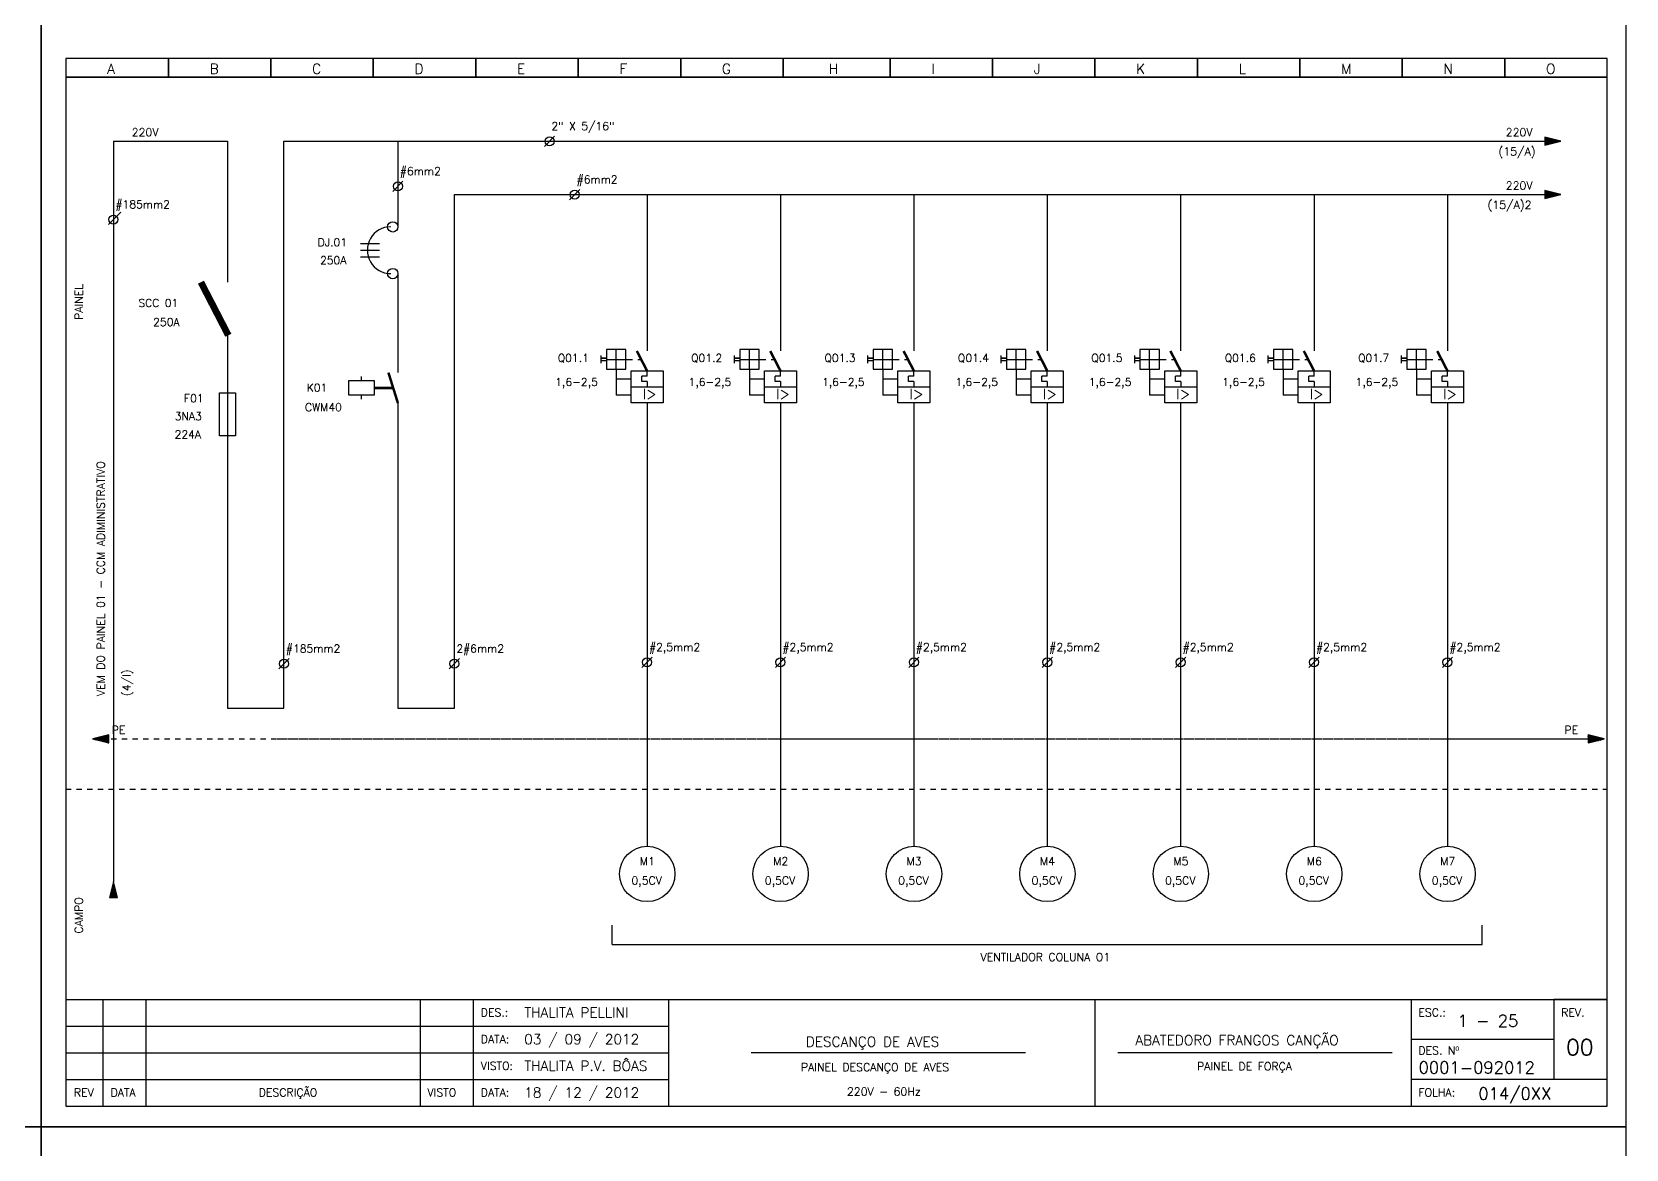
# Model space of a CAD drawing. Header units: millimetres. Extents: x 1974 to 2099, y 1386 to 1555.
# Drawn here: x 2003.63 to 2033.51, y 1407.09 to 1428.03 of the extents above; entities that cross this region are included whole.
import ezdxf

# ---------------------------------------------------------------- set-up
doc = ezdxf.new("R2010")
doc.units = ezdxf.units.MM
for name, pattern in [('DASHDOT2', [0.5, 0.25, -0.125, 0, -0.125]), ('DASHED', [0.75, 0.5, -0.25]), ('HIDDEN2', [0.1875, 0.125, -0.0625])]:
    doc.linetypes.add(name, pattern=pattern)
for name, color, linetype in [('1', 5, 'Continuous'), ('ALIMENTAÇÃO', 6, 'Continuous'), ('CONECTOR_SAK', 2, 'Continuous'), ('DISJUNTOR', 5, 'Continuous'), ('EQUIPAMENTOS', 5, 'Continuous'), ('MARGEM', 1, 'Continuous'), ('MOTORES', 5, 'Continuous'), ('PAINEL', 7, 'Continuous'), ('soft', 5, 'Continuous'), ('TERRA', 3, 'DASHED'), ('TEXTO', 4, 'Continuous'), ('TEXTO_2', 5, 'Continuous'), ('TIMBRE', 7, 'Continuous')]:
    doc.layers.add(name, color=color, linetype=linetype)
doc.styles.add('REGUA60', font='romans.shx', dxfattribs={"height": 2})
doc.styles.add('ROMANC', font='romanc.shx', dxfattribs={"height": 0.55})
doc.styles.add('ROMANS', font='romans.shx', dxfattribs={"height": 37})

msp = doc.modelspace()

# ---------------------------------------------------------------- hatches: boundary and pattern name
at = {"layer": 'EQUIPAMENTOS'}
for points in [[(2032.283, 1425.984), (2031.983, 1426.059), (2031.983, 1425.909)], [(2032.283, 1424.984), (2031.983, 1425.059), (2031.983, 1424.909)], [(2005.233, 1411.809), (2005.158, 1412.109), (2005.083, 1411.809)], [(2005.233, 1411.809), (2005.158, 1412.109), (2005.083, 1411.809)]]:
    msp.add_hatch(color=256, dxfattribs=at).paths.add_polyline_path(points)
at = {"layer": 'TERRA'}
h = msp.add_hatch(dxfattribs=at)
h.set_pattern_fill('ANSI31', color=256, scale=0.004, angle=180, style=0)
h.set_pattern_definition([(225, (2062.02565715, 1463.40084864), (0.0003535533906, -0.0003535533906), [])])
h.paths.add_polyline_path([(2004.771, 1414.781), (2005.071, 1414.781), (2005.071, 1414.856)])
h.paths.add_polyline_path([(2005.071, 1414.706), (2005.071, 1414.781), (2004.771, 1414.781)])
h = msp.add_hatch(dxfattribs=at)
h.set_pattern_fill('ANSI31', color=256, scale=0.004, style=0)
h.set_pattern_definition([(45, (1975.8419275, 1366.1612611), (-0.0003535533906, 0.0003535533906), [])])
h.paths.add_polyline_path([(2033.096, 1414.781), (2032.796, 1414.781), (2032.796, 1414.706)])
h.paths.add_polyline_path([(2032.796, 1414.856), (2032.796, 1414.781), (2033.096, 1414.781)])

# ---------------------------------------------------------------- linework, layer by layer
for p, q in [((2009.79, 1424.065), (2010.143, 1424.065)), ((2009.79, 1423.942), (2010.143, 1423.942)), ((2009.79, 1423.819), (2010.143, 1423.819)), ((2014.504, 1410.93), (2014.504, 1411.294)), ((2030.811, 1410.93), (2030.811, 1411.294)), ((2014.504, 1410.93), (2030.811, 1410.93)), ((2033.152, 1409.897), (2032.152, 1409.897))]:
    msp.add_line(p, q)
at = {"layer": '1'}
for p, q in [((2014.291, 1421.97), (2014.291, 1421.825)), ((2014.395, 1421.917), (2014.291, 1421.917)), ((2014.291, 1421.917), (2014.395, 1421.917)), ((2014.291, 1421.875), (2014.395, 1421.875)), ((2014.759, 1422.078), (2014.395, 1422.078)), ((2014.395, 1422.078), (2014.395, 1421.714)), ((2014.395, 1421.896), (2014.759, 1421.896)), ((2014.577, 1421.714), (2014.577, 1422.078)), ((2014.759, 1421.714), (2014.759, 1422.078)), ((2016.791, 1421.97), (2016.791, 1421.825)), ((2016.895, 1421.917), (2016.791, 1421.917)), ((2016.791, 1421.917), (2016.895, 1421.917)), ((2016.791, 1421.875), (2016.895, 1421.875)), ((2017.259, 1422.078), (2016.895, 1422.078)), ((2016.895, 1422.078), (2016.895, 1421.714)), ((2016.895, 1421.896), (2017.259, 1421.896)), ((2017.077, 1421.714), (2017.077, 1422.078)), ((2017.259, 1421.714), (2017.259, 1422.078)), ((2019.291, 1421.97), (2019.291, 1421.825)), ((2019.395, 1421.917), (2019.291, 1421.917)), ((2019.291, 1421.917), (2019.395, 1421.917)), ((2019.291, 1421.875), (2019.395, 1421.875)), ((2019.759, 1422.078), (2019.395, 1422.078)), ((2019.395, 1422.078), (2019.395, 1421.714)), ((2019.395, 1421.896), (2019.759, 1421.896)), ((2019.577, 1421.714), (2019.577, 1422.078)), ((2019.759, 1421.714), (2019.759, 1422.078)), ((2021.791, 1421.97), (2021.791, 1421.825)), ((2021.895, 1421.917), (2021.791, 1421.917)), ((2021.791, 1421.917), (2021.895, 1421.917)), ((2021.791, 1421.875), (2021.895, 1421.875)), ((2022.259, 1422.078), (2021.895, 1422.078)), ((2021.895, 1422.078), (2021.895, 1421.714)), ((2021.895, 1421.896), (2022.259, 1421.896)), ((2022.077, 1421.714), (2022.077, 1422.078)), ((2022.259, 1421.714), (2022.259, 1422.078)), ((2024.291, 1421.97), (2024.291, 1421.825)), ((2024.395, 1421.917), (2024.291, 1421.917)), ((2024.291, 1421.917), (2024.395, 1421.917)), ((2024.291, 1421.875), (2024.395, 1421.875)), ((2024.759, 1422.078), (2024.395, 1422.078)), ((2024.395, 1422.078), (2024.395, 1421.714)), ((2024.395, 1421.896), (2024.759, 1421.896)), ((2024.577, 1421.714), (2024.577, 1422.078)), ((2024.759, 1421.714), (2024.759, 1422.078)), ((2026.791, 1421.97), (2026.791, 1421.825)), ((2026.895, 1421.917), (2026.791, 1421.917)), ((2026.791, 1421.917), (2026.895, 1421.917)), ((2026.791, 1421.875), (2026.895, 1421.875)), ((2027.259, 1422.078), (2026.895, 1422.078)), ((2026.895, 1422.078), (2026.895, 1421.714)), ((2026.895, 1421.896), (2027.259, 1421.896)), ((2027.077, 1421.714), (2027.077, 1422.078)), ((2027.259, 1421.714), (2027.259, 1422.078)), ((2029.291, 1421.97), (2029.291, 1421.825)), ((2029.395, 1421.917), (2029.291, 1421.917)), ((2029.291, 1421.917), (2029.395, 1421.917)), ((2029.291, 1421.875), (2029.395, 1421.875)), ((2029.759, 1422.078), (2029.395, 1422.078)), ((2029.395, 1422.078), (2029.395, 1421.714)), ((2029.395, 1421.896), (2029.759, 1421.896)), ((2029.577, 1421.714), (2029.577, 1422.078)), ((2029.759, 1421.714), (2029.759, 1422.078)), ((2014.395, 1421.714), (2014.759, 1421.714)), ((2016.895, 1421.714), (2017.259, 1421.714)), ((2019.395, 1421.714), (2019.759, 1421.714)), ((2021.895, 1421.714), (2022.259, 1421.714)), ((2024.395, 1421.714), (2024.759, 1421.714)), ((2026.895, 1421.714), (2027.259, 1421.714)), ((2029.395, 1421.714), (2029.759, 1421.714))]:
    msp.add_line(p, q, dxfattribs=at)
at = {"layer": 'ALIMENTAÇÃO'}
for p, q in [((2007.294, 1425.984), (2007.294, 1423.343)), ((2008.353, 1415.361), (2008.353, 1425.984)), ((2010.488, 1425.984), (2010.488, 1425.056)), ((2010.488, 1425.056), (2010.488, 1424.38)), ((2011.547, 1415.361), (2011.547, 1424.984)), ((2011.547, 1424.984), (2031.983, 1424.984)), ((2010.488, 1423.51), (2010.488, 1421.648)), ((2007.294, 1422.382), (2007.294, 1415.361)), ((2010.488, 1421.079), (2010.488, 1415.361)), ((2007.294, 1415.361), (2008.353, 1415.361)), ((2010.488, 1415.361), (2011.547, 1415.361))]:
    msp.add_line(p, q, dxfattribs=at)
at = {"layer": 'ALIMENTAÇÃO', "color": 6}
for p, q in [((2015.158, 1424.984), (2015.158, 1422.053)), ((2017.658, 1424.984), (2017.658, 1422.053)), ((2020.158, 1424.984), (2020.158, 1422.053)), ((2022.658, 1424.984), (2022.658, 1422.053)), ((2025.158, 1424.984), (2025.158, 1422.053)), ((2027.658, 1424.984), (2027.658, 1422.053)), ((2030.158, 1424.984), (2030.158, 1422.053)), ((2015.158, 1421.079), (2015.158, 1412.771)), ((2017.658, 1421.079), (2017.658, 1412.771)), ((2020.158, 1421.079), (2020.158, 1412.771)), ((2022.658, 1421.079), (2022.658, 1412.771)), ((2025.158, 1421.079), (2025.158, 1412.771)), ((2027.658, 1421.079), (2027.658, 1412.771)), ((2030.158, 1421.079), (2030.158, 1412.771))]:
    msp.add_line(p, q, dxfattribs=at)
at = {"layer": 'CONECTOR_SAK'}
for p, q in [((2013.426, 1426.081), (2013.236, 1425.888)), ((2010.584, 1425.237), (2010.393, 1425.044)), ((2013.897, 1425.081), (2013.706, 1424.888)), ((2005.294, 1424.655), (2005.063, 1424.421)), ((2008.448, 1416.288), (2008.258, 1416.095)), ((2011.643, 1416.288), (2011.452, 1416.095)), ((2015.254, 1416.315), (2015.063, 1416.122)), ((2017.754, 1416.315), (2017.563, 1416.122)), ((2020.254, 1416.315), (2020.063, 1416.122)), ((2022.754, 1416.315), (2022.563, 1416.122)), ((2025.254, 1416.315), (2025.063, 1416.122)), ((2027.754, 1416.315), (2027.563, 1416.122)), ((2030.254, 1416.315), (2030.063, 1416.122))]:
    msp.add_line(p, q, dxfattribs=at)
for centre in [(2013.331, 1425.984), (2010.488, 1425.14), (2013.801, 1424.984), (2005.158, 1424.517), (2008.353, 1416.191), (2011.547, 1416.191), (2015.158, 1416.218), (2017.658, 1416.218), (2020.158, 1416.218), (2022.658, 1416.218), (2025.158, 1416.218), (2027.658, 1416.218), (2030.158, 1416.218)]:
    msp.add_circle(centre, 0.0846, dxfattribs=at)
at = {"layer": 'DISJUNTOR', "linetype": 'HIDDEN2'}
for p, q in [((2014.759, 1421.896), (2015.058, 1421.896)), ((2017.259, 1421.896), (2017.558, 1421.896)), ((2019.759, 1421.896), (2020.058, 1421.896)), ((2022.259, 1421.896), (2022.558, 1421.896)), ((2024.759, 1421.896), (2025.058, 1421.896)), ((2027.259, 1421.896), (2027.558, 1421.896)), ((2029.759, 1421.896), (2030.058, 1421.896))]:
    msp.add_line(p, q, dxfattribs=at)
at = {"layer": 'DISJUNTOR'}
for p, q in [((2014.577, 1421.714), (2014.577, 1421.227)), ((2015.159, 1421.579), (2015.059, 1421.579)), ((2015.059, 1421.479), (2015.059, 1421.579)), ((2015.159, 1421.579), (2015.159, 1421.679)), ((2017.077, 1421.714), (2017.077, 1421.227)), ((2017.659, 1421.579), (2017.559, 1421.579)), ((2017.559, 1421.479), (2017.559, 1421.579)), ((2017.659, 1421.579), (2017.659, 1421.679)), ((2019.577, 1421.714), (2019.577, 1421.227)), ((2020.159, 1421.579), (2020.059, 1421.579)), ((2020.059, 1421.479), (2020.059, 1421.579)), ((2020.159, 1421.579), (2020.159, 1421.679)), ((2022.077, 1421.714), (2022.077, 1421.227)), ((2022.659, 1421.579), (2022.559, 1421.579)), ((2022.559, 1421.479), (2022.559, 1421.579)), ((2022.659, 1421.579), (2022.659, 1421.679)), ((2024.577, 1421.714), (2024.577, 1421.227)), ((2025.159, 1421.579), (2025.059, 1421.579)), ((2025.059, 1421.479), (2025.059, 1421.579)), ((2025.159, 1421.579), (2025.159, 1421.679)), ((2027.077, 1421.714), (2027.077, 1421.227)), ((2027.659, 1421.579), (2027.559, 1421.579)), ((2027.559, 1421.479), (2027.559, 1421.579)), ((2027.659, 1421.579), (2027.659, 1421.679)), ((2029.577, 1421.714), (2029.577, 1421.227)), ((2030.159, 1421.579), (2030.059, 1421.579)), ((2030.059, 1421.479), (2030.059, 1421.579)), ((2030.159, 1421.579), (2030.159, 1421.679)), ((2014.858, 1421.527), (2014.577, 1421.527)), ((2014.859, 1421.379), (2015.459, 1421.379)), ((2015.159, 1421.479), (2015.059, 1421.479)), ((2015.159, 1421.479), (2015.159, 1421.379)), ((2017.358, 1421.527), (2017.077, 1421.527)), ((2017.359, 1421.379), (2017.959, 1421.379)), ((2017.659, 1421.479), (2017.559, 1421.479)), ((2017.659, 1421.479), (2017.659, 1421.379)), ((2019.858, 1421.527), (2019.577, 1421.527)), ((2019.859, 1421.379), (2020.459, 1421.379)), ((2020.159, 1421.479), (2020.059, 1421.479)), ((2020.159, 1421.479), (2020.159, 1421.379)), ((2022.358, 1421.527), (2022.077, 1421.527)), ((2022.359, 1421.379), (2022.959, 1421.379)), ((2022.659, 1421.479), (2022.559, 1421.479)), ((2022.659, 1421.479), (2022.659, 1421.379)), ((2024.858, 1421.527), (2024.577, 1421.527)), ((2024.859, 1421.379), (2025.459, 1421.379)), ((2025.159, 1421.479), (2025.059, 1421.479)), ((2025.159, 1421.479), (2025.159, 1421.379)), ((2027.358, 1421.527), (2027.077, 1421.527)), ((2027.359, 1421.379), (2027.959, 1421.379)), ((2027.659, 1421.479), (2027.559, 1421.479)), ((2027.659, 1421.479), (2027.659, 1421.379)), ((2029.858, 1421.527), (2029.577, 1421.527)), ((2029.859, 1421.379), (2030.459, 1421.379)), ((2030.159, 1421.479), (2030.059, 1421.479)), ((2030.159, 1421.479), (2030.159, 1421.379)), ((2014.858, 1421.227), (2014.577, 1421.227)), ((2017.358, 1421.227), (2017.077, 1421.227)), ((2019.858, 1421.227), (2019.577, 1421.227)), ((2022.358, 1421.227), (2022.077, 1421.227)), ((2024.858, 1421.227), (2024.577, 1421.227)), ((2027.358, 1421.227), (2027.077, 1421.227)), ((2029.858, 1421.227), (2029.577, 1421.227))]:
    msp.add_line(p, q, dxfattribs=at)
for points, const_width in [([(2007.311, 1422.347), (2006.797, 1423.343)], 0.126), ([(2015.159, 1421.679), (2014.966, 1422.053)], 0.0472), ([(2017.659, 1421.679), (2017.466, 1422.053)], 0.0472), ([(2020.159, 1421.679), (2019.966, 1422.053)], 0.0472), ([(2022.659, 1421.679), (2022.466, 1422.053)], 0.0472), ([(2025.159, 1421.679), (2024.966, 1422.053)], 0.0472), ([(2027.659, 1421.679), (2027.466, 1422.053)], 0.0472), ([(2030.159, 1421.679), (2029.966, 1422.053)], 0.0472)]:
    msp.add_lwpolyline(points, dxfattribs=dict(at, const_width=const_width))
for points in [[(2014.859, 1421.679), (2015.459, 1421.679), (2015.459, 1421.079), (2014.859, 1421.079)], [(2017.359, 1421.679), (2017.959, 1421.679), (2017.959, 1421.079), (2017.359, 1421.079)], [(2019.859, 1421.679), (2020.459, 1421.679), (2020.459, 1421.079), (2019.859, 1421.079)], [(2022.359, 1421.679), (2022.959, 1421.679), (2022.959, 1421.079), (2022.359, 1421.079)], [(2024.859, 1421.679), (2025.459, 1421.679), (2025.459, 1421.079), (2024.859, 1421.079)], [(2027.359, 1421.679), (2027.959, 1421.679), (2027.959, 1421.079), (2027.359, 1421.079)], [(2029.859, 1421.679), (2030.459, 1421.679), (2030.459, 1421.079), (2029.859, 1421.079)]]:
    msp.add_lwpolyline(points, close=True, dxfattribs=at)
for centre in [(2010.391, 1424.38), (2010.391, 1423.503)]:
    msp.add_circle(centre, 0.097, dxfattribs=at)
msp.add_arc((2010.354, 1423.942), 0.438, 89.8656, 270.134, dxfattribs=at)
at = {"layer": 'EQUIPAMENTOS'}
for p, q in [((2005.158, 1425.984), (2007.294, 1425.984)), ((2008.353, 1425.984), (2031.983, 1425.984)), ((2009.806, 1421.503), (2009.806, 1421.575)), ((2010.044, 1421.373), (2010.396, 1421.373)), ((2010.044, 1421.353), (2010.403, 1421.353)), ((2009.806, 1421.153), (2009.806, 1421.224))]:
    msp.add_line(p, q, dxfattribs=at)
for points in [[(2031.983, 1425.909), (2032.283, 1425.984), (2031.983, 1426.059), (2031.983, 1425.909)], [(2031.983, 1424.909), (2032.283, 1424.984), (2031.983, 1425.059), (2031.983, 1424.909)], [(2005.233, 1411.809), (2005.158, 1412.109), (2005.083, 1411.809), (2005.233, 1411.809)]]:
    msp.add_lwpolyline(points, dxfattribs=at)
at = {"layer": 'EQUIPAMENTOS', "const_width": 0.0472}
msp.add_lwpolyline([(2010.488, 1421.079), (2010.311, 1421.648)], dxfattribs=at)
at = {"layer": 'EQUIPAMENTOS'}
for points in [[(2007.144, 1421.266), (2007.444, 1421.266), (2007.444, 1420.466), (2007.144, 1420.466)], [(2009.568, 1421.224), (2009.568, 1421.503), (2010.044, 1421.503), (2010.044, 1421.224)]]:
    msp.add_lwpolyline(points, close=True, dxfattribs=at)
at = {"layer": 'MARGEM', "color": 7}
for points in [[(1974.106, 1407.509), (2003.806, 1407.509), (2003.806, 1428.534), (1974.106, 1428.534)], [(2003.806, 1407.509), (2033.506, 1407.509), (2033.506, 1428.534), (2003.806, 1428.534)], [(1974.106, 1386.484), (2003.806, 1386.484), (2003.806, 1407.509), (1974.106, 1407.509)], [(2003.806, 1386.484), (2033.506, 1386.484), (2033.506, 1407.509), (2003.806, 1407.509)]]:
    msp.add_lwpolyline(points, close=True, dxfattribs=at)
at = {"layer": 'MOTORES'}
for centre in [(2015.161, 1412.251), (2017.661, 1412.251), (2020.161, 1412.251), (2022.661, 1412.251), (2025.161, 1412.251), (2027.661, 1412.251), (2030.161, 1412.251)]:
    msp.add_circle(centre, 0.519, dxfattribs=at)
at = {"layer": 'PAINEL', "color": 12, "linetype": 'HIDDEN2', "ltscale": 0.005}
msp.add_line((2004.268, 1413.841), (2033.152, 1413.841), dxfattribs=at)
at = {"layer": 'soft'}
msp.add_line((2005.158, 1425.984), (2005.158, 1412.109), dxfattribs=at)
at = {"layer": 'TERRA', "linetype": 'DASHDOT2', "ltscale": 0.0025}
for p, q in [((2005.112, 1414.781), (2032.796, 1414.781)), ((2005.112, 1414.781), (2032.796, 1414.781)), ((2008.223, 1414.781), (2033.096, 1414.781))]:
    msp.add_line(p, q, dxfattribs=at)
at = {"layer": 'TERRA'}
for points in [[(2005.071, 1414.856), (2004.771, 1414.781), (2005.071, 1414.706), (2005.071, 1414.856)], [(2005.071, 1414.856), (2004.771, 1414.781), (2005.071, 1414.706), (2005.071, 1414.856)], [(2032.796, 1414.706), (2033.096, 1414.781), (2032.796, 1414.856), (2032.796, 1414.706)], [(2032.796, 1414.706), (2033.096, 1414.781), (2032.796, 1414.856), (2032.796, 1414.706)]]:
    msp.add_lwpolyline(points, dxfattribs=at)
at = {"layer": 'TIMBRE', "color": 12}
msp.add_line((2033.152, 1427.534), (2004.268, 1427.534), dxfattribs=at)
at = {"layer": 'TIMBRE'}
for p, q in [((2004.268, 1409.897), (2033.152, 1409.897)), ((2004.968, 1407.897), (2004.968, 1409.897)), ((2005.768, 1407.897), (2005.768, 1409.897)), ((2010.906, 1409.897), (2010.906, 1407.897)), ((2011.906, 1407.897), (2011.906, 1409.897)), ((2015.559, 1409.897), (2015.559, 1407.897)), ((2023.549, 1409.897), (2023.549, 1407.897)), ((2029.477, 1409.897), (2029.477, 1407.897)), ((2032.152, 1409.897), (2032.152, 1408.397)), ((2004.268, 1409.397), (2015.559, 1409.397)), ((2032.152, 1409.147), (2029.477, 1409.147)), ((2004.268, 1408.897), (2015.559, 1408.897)), ((2022.253, 1408.897), (2017.109, 1408.897)), ((2029.124, 1408.897), (2023.98, 1408.897)), ((2004.268, 1408.397), (2015.559, 1408.397)), ((2033.152, 1408.397), (2029.477, 1408.397))]:
    msp.add_line(p, q, dxfattribs=at)
at = {"layer": 'TIMBRE', "color": 12}
for points in [[(2004.268, 1427.184), (2006.188, 1427.184), (2006.188, 1427.534), (2004.268, 1427.534)], [(2006.188, 1427.184), (2008.108, 1427.184), (2008.108, 1427.534), (2006.188, 1427.534)], [(2008.108, 1427.184), (2010.028, 1427.184), (2010.028, 1427.534), (2008.108, 1427.534)], [(2010.028, 1427.184), (2011.948, 1427.184), (2011.948, 1427.534), (2010.028, 1427.534)], [(2011.948, 1427.184), (2013.868, 1427.184), (2013.868, 1427.534), (2011.948, 1427.534)], [(2013.868, 1427.184), (2015.788, 1427.184), (2015.788, 1427.534), (2013.868, 1427.534)], [(2015.788, 1427.184), (2017.708, 1427.184), (2017.708, 1427.534), (2015.788, 1427.534)], [(2017.708, 1427.184), (2019.712, 1427.184), (2019.712, 1427.534), (2017.708, 1427.534)], [(2019.712, 1427.184), (2021.632, 1427.184), (2021.632, 1427.534), (2019.712, 1427.534)], [(2021.632, 1427.184), (2023.552, 1427.184), (2023.552, 1427.534), (2021.632, 1427.534)], [(2023.552, 1427.184), (2025.472, 1427.184), (2025.472, 1427.534), (2023.552, 1427.534)], [(2025.472, 1427.184), (2027.392, 1427.184), (2027.392, 1427.534), (2025.472, 1427.534)], [(2027.392, 1427.184), (2029.312, 1427.184), (2029.312, 1427.534), (2027.392, 1427.534)], [(2029.312, 1427.184), (2031.232, 1427.184), (2031.232, 1427.534), (2029.312, 1427.534)], [(2031.232, 1427.184), (2033.152, 1427.184), (2033.152, 1427.534), (2031.232, 1427.534)], [(2004.268, 1407.897), (2033.152, 1407.897), (2033.152, 1427.184), (2004.268, 1427.184)]]:
    msp.add_lwpolyline(points, close=True, dxfattribs=at)

# ---------------------------------------------------------------- texts
at = {"style": 'ROMANS'}
for s, p in [('ESC.:', (2029.613, 1409.58)), ('REV.', (2032.289, 1409.58)), ('DES. Nº', (2029.613, 1408.867)), ('PAINEL DESCANÇO DE AVES', (2018.041, 1408.555)), ('PAINEL DE FORÇA', (2025.464, 1408.571)), ('220V - 60Hz', (2018.904, 1408.098)), ('FOLHA:', (2029.613, 1408.08))]:
    msp.add_text(s, height=0.15, dxfattribs=at).set_placement(p)
at = {"layer": 'TEXTO'}
for s, height, style, p in [('A', 0.188, 'ROMANS', (2005.041, 1427.247)), ('B', 0.188, 'ROMANS', (2006.961, 1427.247)), ('C', 0.188, 'ROMANS', (2008.881, 1427.247)), ('D', 0.188, 'ROMANS', (2010.801, 1427.247)), ('E', 0.188, 'ROMANS', (2012.721, 1427.247)), ('F', 0.188, 'ROMANS', (2014.641, 1427.247)), ('G', 0.188, 'ROMANS', (2016.561, 1427.247)), ('H', 0.188, 'ROMANS', (2018.565, 1427.247)), ('I', 0.188, 'ROMANS', (2020.485, 1427.247)), ('J', 0.188, 'ROMANS', (2022.405, 1427.247)), ('K', 0.188, 'ROMANS', (2024.325, 1427.247)), ('L', 0.188, 'ROMANS', (2026.245, 1427.247)), ('M', 0.188, 'ROMANS', (2028.165, 1427.247)), ('N', 0.188, 'ROMANS', (2030.085, 1427.247)), ('O', 0.188, 'ROMANS', (2032.005, 1427.247)), ('2" X 5/16"', 0.148, 'ROMANS', (2013.367, 1426.194)), ('220V', 0.15, 'ROMANS', (2005.501, 1426.078)), ('220V', 0.15, 'ROMANS', (2031.251, 1426.078)), ('(15/A)', 0.15, 'ROMANS', (2031.115, 1425.718)), ('#6mm2', 0.148, 'ROMANS', (2010.525, 1425.35)), ('#6mm2', 0.148, 'ROMANS', (2013.838, 1425.194)), ('220V', 0.15, 'ROMANS', (2031.251, 1425.078)), ('#185mm2', 0.148, 'ROMANS', (2005.195, 1424.727)), ('(15/A)2', 0.15, 'ROMANS', (2030.91, 1424.718)), ('DJ.01', 0.148, 'ROMANS', (2008.984, 1424.015)), ('250A', 0.148, 'ROMANS', (2009.029, 1423.68)), ('SCC 01', 0.148, 'ROMANS', (2005.625, 1422.879)), ('250A', 0.148, 'ROMANS', (2005.902, 1422.521)), ('Q01.1', 0.148, 'ROMANS', (2013.483, 1421.849)), ('Q01.2', 0.148, 'ROMANS', (2015.983, 1421.849)), ('Q01.3', 0.148, 'ROMANS', (2018.483, 1421.849)), ('Q01.4', 0.148, 'ROMANS', (2020.983, 1421.849)), ('Q01.5', 0.148, 'ROMANS', (2023.483, 1421.849)), ('Q01.6', 0.148, 'ROMANS', (2025.983, 1421.849)), ('Q01.7', 0.148, 'ROMANS', (2028.483, 1421.849)), ('1,6-2,5', 0.148, 'ROMANS', (2013.436, 1421.397)), ('1,6-2,5', 0.148, 'ROMANS', (2015.936, 1421.397)), ('1,6-2,5', 0.148, 'ROMANS', (2018.436, 1421.397)), ('1,6-2,5', 0.148, 'ROMANS', (2020.936, 1421.397)), ('1,6-2,5', 0.148, 'ROMANS', (2023.436, 1421.397)), ('1,6-2,5', 0.148, 'ROMANS', (2025.936, 1421.397)), ('1,6-2,5', 0.148, 'ROMANS', (2028.436, 1421.397)), ('K01', 0.148, 'ROMANS', (2008.78, 1421.292)), ('F01', 0.148, 'ROMANS', (2006.478, 1421.093)), ('CWM40', 0.148, 'ROMANS', (2008.747, 1420.926)), ('3NA3', 0.148, 'ROMANS', (2006.306, 1420.756)), ('224A', 0.148, 'ROMANS', (2006.304, 1420.415)), ('#185mm2', 0.148, 'ROMANS', (2008.389, 1416.401)), ('2#6mm2', 0.148, 'ROMANS', (2011.584, 1416.401)), ('#2,5mm2', 0.148, 'ROMANS', (2015.195, 1416.428)), ('#2,5mm2', 0.148, 'ROMANS', (2017.695, 1416.428)), ('#2,5mm2', 0.148, 'ROMANS', (2020.195, 1416.428)), ('#2,5mm2', 0.148, 'ROMANS', (2022.695, 1416.428)), ('#2,5mm2', 0.148, 'ROMANS', (2025.195, 1416.428)), ('#2,5mm2', 0.148, 'ROMANS', (2027.695, 1416.428)), ('#2,5mm2', 0.148, 'ROMANS', (2030.195, 1416.428)), ('PE', 0.15, 'ROMANS', (2005.124, 1414.875)), ('PE', 0.15, 'ROMANS', (2032.351, 1414.875)), ('M1', 0.15, 'REGUA60', (2015.021, 1412.415)), ('M2', 0.15, 'REGUA60', (2017.521, 1412.415)), ('M3', 0.15, 'REGUA60', (2020.021, 1412.415)), ('M4', 0.15, 'REGUA60', (2022.521, 1412.415)), ('M5', 0.15, 'REGUA60', (2025.021, 1412.415)), ('M6', 0.15, 'REGUA60', (2027.521, 1412.415)), ('M7', 0.15, 'REGUA60', (2030.021, 1412.415)), ('0,5CV', 0.15, 'REGUA60', (2014.864, 1412.053)), ('0,5CV', 0.15, 'REGUA60', (2017.364, 1412.053)), ('0,5CV', 0.15, 'REGUA60', (2019.864, 1412.053)), ('0,5CV', 0.15, 'REGUA60', (2022.364, 1412.053)), ('0,5CV', 0.15, 'REGUA60', (2024.864, 1412.053)), ('0,5CV', 0.15, 'REGUA60', (2027.364, 1412.053)), ('0,5CV', 0.15, 'REGUA60', (2029.864, 1412.053)), ('VENTILADOR COLUNA O1', 0.15, 'REGUA60', (2021.407, 1410.618)), ('THALITA PELLINI', 0.1875, 'ROMANS', (2012.857, 1409.56)), ('03 / 09 / 2012', 0.1875, 'ROMANS', (2012.857, 1409.06)), ('THALITA P.V. BÔAS', 0.1875, 'ROMANS', (2012.857, 1408.56)), ('18 / 12 / 2012', 0.1875, 'ROMANS', (2012.857, 1408.06))]:
    msp.add_text(s, height=height, dxfattribs=dict(at, style=style)).set_placement(p)
at = {"layer": 'TEXTO', "style": 'REGUA60'}
for s, p in [('PAINEL', (2004.582, 1422.635)), ('VEM DO PAINEL 01 - CCM ADIMINISTRATIVO', (2004.994, 1415.584)), ('(4/I)', (2005.478, 1415.584)), ('CAMPO', (2004.582, 1411.134))]:
    msp.add_text(s, height=0.15, rotation=90, dxfattribs=at).set_placement(p)
at = {"layer": 'TEXTO', "color": 150, "style": 'ROMANS'}
for s, height, p in [('DES.:', 0.15, (2012.042, 1409.58)), ('1 - 25', 0.225, (2030.347, 1409.387)), ('DATA:', 0.15, (2012.042, 1409.08)), ('00', 0.3, (2032.38, 1408.853)), ('VISTO:', 0.15, (2012.042, 1408.58)), ('0001-092012', 0.225, (2029.617, 1408.511)), ('REV', 0.15, (2004.416, 1408.08)), ('DATA', 0.15, (2005.104, 1408.08)), ('DESCRIÇÃO', 0.15, (2007.88, 1408.08)), ('VISTO', 0.15, (2011.042, 1408.08)), ('DATA:', 0.15, (2012.042, 1408.08)), ('014/0XX', 0.225, (2030.736, 1408.021))]:
    msp.add_text(s, height=height, dxfattribs=at).set_placement(p)
at = {"layer": 'TEXTO_2'}
for s, height, style, p in [('I>', 0.1927, 'REGUA60', (2015.074, 1421.153)), ('I>', 0.1927, 'REGUA60', (2017.574, 1421.153)), ('I>', 0.1927, 'REGUA60', (2020.074, 1421.153)), ('I>', 0.1927, 'REGUA60', (2022.574, 1421.153)), ('I>', 0.1927, 'REGUA60', (2025.074, 1421.153)), ('I>', 0.1927, 'REGUA60', (2027.574, 1421.153)), ('I>', 0.1927, 'REGUA60', (2030.074, 1421.153)), ('DESCANÇO DE AVES', 0.1875, 'ROMANC', (2018.134, 1409.013)), ('ABATEDORO FRANGOS CANÇÃO', 0.1875, 'ROMANC', (2024.31, 1409.041))]:
    msp.add_text(s, height=height, dxfattribs=dict(at, style=style)).set_placement(p)

doc.saveas('drawing.dxf')
